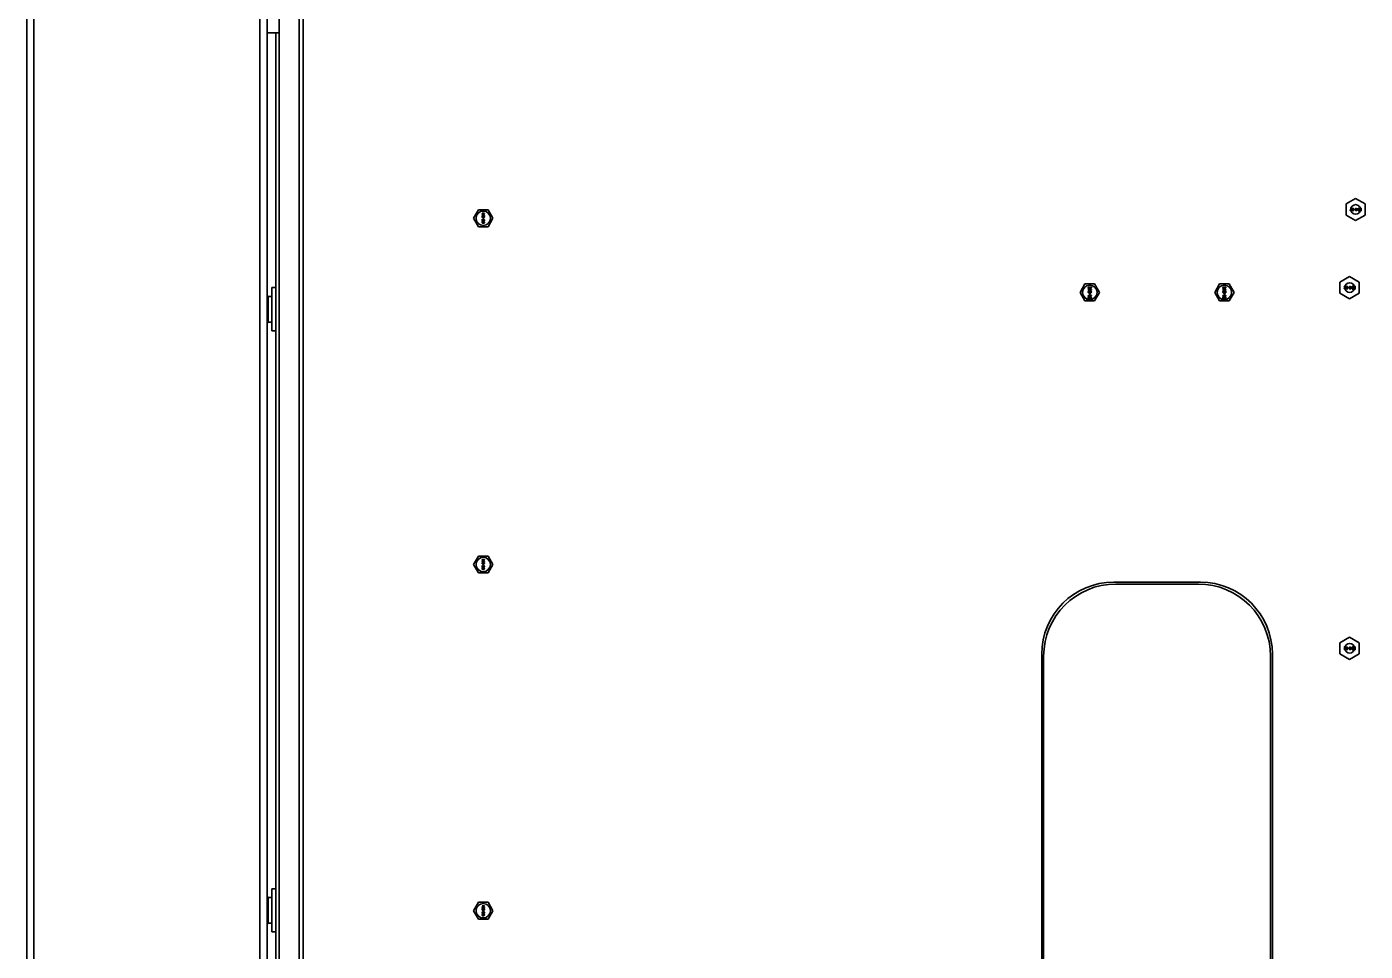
# Model space of a CAD drawing. Header units: millimetres. Extents: x 32496 to 166256, y 3504 to 23939.
# Drawn here: x 39999 to 40556, y 16429 to 16814 of the extents above; entities that cross this region are included whole.
import ezdxf

# ---------------------------------------------------------------- set-up
doc = ezdxf.new("R2010")
doc.units = ezdxf.units.MM
doc.layers.get('0').update_dxf_attribs({"lineweight": 35})

msp = doc.modelspace()

# ---------------------------------------------------------------- linework, layer by layer
at = {"linetype": 'Continuous'}
for p, q in [((39998.64, 15108.349), (39998.64, 17768.349)), ((40001.64, 15108.349), (40001.64, 17768.349)), ((40095.64, 15108.349), (40095.64, 17722.349)), ((40098.64, 16811.323), (40098.64, 17091.323)), ((40113.64, 16868.644), (40113.64, 16057.054)), ((40111.94, 16059.998), (40111.94, 16865.699)), ((40103.64, 16811.323), (40103.64, 16857.323)), ((40098.64, 16114.374), (40098.64, 16811.323)), ((40098.64, 16811.323), (40103.64, 16811.323)), ((40102.24, 16698.994), (40102.24, 16811.323)), ((40103.64, 16811.323), (40103.64, 16307.849)), ((40547.54, 16740.158), (40551.54, 16742.467)), ((40551.54, 16742.467), (40555.54, 16740.158)), ((40184.514, 16734.189), (40186.535, 16737.689)), ((40190.577, 16737.689), (40186.535, 16737.689)), ((40188.056, 16736.164), (40188.056, 16736.289)), ((40188.056, 16736.289), (40189.056, 16736.289)), ((40188.843, 16736.164), (40188.056, 16735.872)), ((40188.843, 16736.164), (40188.056, 16736.164)), ((40188.056, 16735.705), (40188.056, 16735.872)), ((40188.056, 16735.705), (40188.843, 16735.414)), ((40188.056, 16735.289), (40188.056, 16735.414)), ((40188.056, 16735.414), (40188.843, 16735.414)), ((40189.056, 16735.289), (40188.056, 16735.289)), ((40188.077, 16734.893), (40188.056, 16734.789)), ((40188.141, 16734.997), (40188.077, 16734.893)), ((40188.226, 16735.059), (40188.141, 16734.997)), ((40188.162, 16735.789), (40189.056, 16736.101)), ((40189.056, 16735.476), (40188.162, 16735.789)), ((40188.162, 16734.809), (40188.184, 16734.872)), ((40188.184, 16734.872), (40188.226, 16734.934)), ((40188.332, 16735.101), (40188.226, 16735.059)), ((40188.226, 16734.934), (40188.29, 16734.976)), ((40188.29, 16734.976), (40188.354, 16734.997)), ((40188.481, 16735.122), (40188.332, 16735.101)), ((40188.418, 16734.997), (40188.354, 16734.997)), ((40188.418, 16734.997), (40188.481, 16734.976)), ((40188.481, 16735.122), (40188.63, 16735.122)), ((40188.481, 16734.976), (40188.524, 16734.934)), ((40188.524, 16734.934), (40188.566, 16734.872)), ((40188.566, 16734.872), (40188.588, 16734.809)), ((40188.673, 16734.893), (40188.588, 16735.018)), ((40188.63, 16735.018), (40188.588, 16735.018)), ((40188.779, 16735.101), (40188.63, 16735.122)), ((40188.63, 16735.018), (40188.758, 16734.997)), ((40188.694, 16734.789), (40188.673, 16734.893)), ((40188.758, 16734.997), (40188.822, 16734.976)), ((40188.886, 16735.059), (40188.779, 16735.101)), ((40188.822, 16734.976), (40188.886, 16734.934)), ((40188.971, 16734.997), (40188.886, 16735.059)), ((40188.886, 16734.934), (40188.928, 16734.872)), ((40188.928, 16734.872), (40188.949, 16734.809)), ((40189.035, 16734.893), (40188.971, 16734.997)), ((40189.056, 16734.789), (40189.035, 16734.893)), ((40189.056, 16736.289), (40189.056, 16736.101)), ((40189.056, 16735.476), (40189.056, 16735.289)), ((40190.577, 16737.689), (40192.597, 16734.189)), ((40547.54, 16740.158), (40547.54, 16735.539)), ((40551.54, 16733.23), (40547.54, 16735.539)), ((40549.265, 16738.321), (40549.265, 16738.449)), ((40549.265, 16738.449), (40550.165, 16738.449)), ((40549.965, 16738.321), (40549.265, 16738.321)), ((40549.29, 16737.683), (40549.265, 16737.581)), ((40549.265, 16737.529), (40549.265, 16737.581)), ((40549.265, 16737.529), (40549.29, 16737.427)), ((40549.34, 16737.759), (40549.29, 16737.683)), ((40549.29, 16737.427), (40549.39, 16737.325)), ((40549.965, 16738.321), (40549.34, 16737.759)), ((40549.39, 16737.325), (40549.49, 16737.274)), ((40549.415, 16737.581), (40549.465, 16737.683)), ((40549.415, 16737.581), (40549.415, 16737.529)), ((40549.465, 16737.453), (40549.415, 16737.529)), ((40549.465, 16737.683), (40550.165, 16738.321)), ((40549.54, 16737.402), (40549.465, 16737.453)), ((40549.49, 16737.274), (40549.64, 16737.249)), ((40549.665, 16737.376), (40549.54, 16737.402)), ((40549.74, 16737.249), (40549.64, 16737.249)), ((40549.665, 16737.376), (40549.765, 16737.376)), ((40549.74, 16737.249), (40549.915, 16737.274)), ((40549.89, 16737.402), (40549.765, 16737.376)), ((40549.965, 16737.453), (40549.89, 16737.402)), ((40549.915, 16737.274), (40550.015, 16737.325)), ((40550.015, 16737.529), (40549.965, 16737.453)), ((40550.015, 16737.529), (40550.14, 16737.529)), ((40550.015, 16737.325), (40550.115, 16737.427)), ((40550.115, 16737.427), (40550.14, 16737.529)), ((40550.165, 16738.449), (40550.165, 16738.321)), ((40550.365, 16737.249), (40550.365, 16738.449)), ((40550.365, 16738.449), (40550.515, 16738.449)), ((40550.515, 16737.249), (40550.365, 16737.249)), ((40550.515, 16738.449), (40550.515, 16737.453)), ((40550.665, 16737.632), (40550.515, 16737.453)), ((40550.515, 16737.249), (40550.665, 16737.427)), ((40550.665, 16737.632), (40550.665, 16737.427)), ((40550.89, 16738.015), (40550.865, 16737.989)), ((40550.865, 16737.989), (40551.015, 16737.836)), ((40551.015, 16737.836), (40550.865, 16737.683)), ((40550.865, 16737.683), (40550.89, 16737.657)), ((40551.015, 16737.887), (40550.89, 16738.015)), ((40550.89, 16737.657), (40551.015, 16737.785)), ((40551.015, 16737.887), (40551.015, 16738.066)), ((40551.015, 16738.066), (40551.065, 16738.066)), ((40551.015, 16737.606), (40551.015, 16737.785)), ((40551.065, 16737.606), (40551.015, 16737.606)), ((40551.065, 16738.066), (40551.065, 16737.887)), ((40551.19, 16738.015), (40551.065, 16737.887)), ((40551.065, 16737.836), (40551.215, 16737.989)), ((40551.215, 16737.683), (40551.065, 16737.836)), ((40551.065, 16737.785), (40551.065, 16737.606)), ((40551.065, 16737.785), (40551.19, 16737.657)), ((40551.215, 16737.989), (40551.19, 16738.015)), ((40551.19, 16737.657), (40551.215, 16737.683)), ((40551.415, 16737.938), (40551.415, 16738.091)), ((40551.415, 16738.091), (40551.665, 16738.091)), ((40551.665, 16737.938), (40551.415, 16737.938)), ((40555.54, 16735.539), (40551.54, 16733.23)), ((40551.665, 16738.091), (40551.665, 16738.449)), ((40551.665, 16738.449), (40551.815, 16738.449)), ((40551.665, 16737.249), (40551.665, 16737.938)), ((40551.815, 16737.249), (40551.665, 16737.249)), ((40551.815, 16738.449), (40551.815, 16738.091)), ((40551.815, 16738.091), (40552.415, 16738.091)), ((40551.815, 16737.938), (40551.815, 16737.453)), ((40551.815, 16737.249), (40552.415, 16737.938)), ((40552.24, 16737.938), (40551.815, 16737.453)), ((40552.24, 16737.938), (40551.815, 16737.938)), ((40552.415, 16738.091), (40552.415, 16737.938)), ((40552.615, 16737.249), (40552.615, 16738.449)), ((40552.615, 16738.449), (40552.765, 16738.449)), ((40552.84, 16737.249), (40552.615, 16737.249)), ((40552.765, 16738.449), (40552.765, 16737.504)), ((40553.115, 16738.449), (40552.765, 16737.504)), ((40552.84, 16737.249), (40553.215, 16738.321)), ((40553.115, 16738.449), (40553.315, 16738.449)), ((40553.215, 16738.321), (40553.59, 16737.249)), ((40553.665, 16737.504), (40553.315, 16738.449)), ((40553.815, 16737.249), (40553.59, 16737.249)), ((40553.665, 16737.504), (40553.665, 16738.449)), ((40553.665, 16738.449), (40553.815, 16738.449)), ((40553.815, 16738.449), (40553.815, 16737.249)), ((40555.54, 16735.539), (40555.54, 16740.158)), ((40186.535, 16730.689), (40184.514, 16734.189)), ((40186.535, 16730.689), (40190.577, 16730.689)), ((40188.056, 16734.684), (40188.056, 16734.789)), ((40188.056, 16734.684), (40188.077, 16734.58)), ((40188.056, 16732.997), (40188.056, 16733.747)), ((40188.056, 16733.747), (40188.162, 16733.747)), ((40188.162, 16732.997), (40188.056, 16732.997)), ((40188.077, 16732.58), (40188.056, 16732.455)), ((40188.056, 16732.455), (40188.077, 16732.33)), ((40188.077, 16734.58), (40188.141, 16734.476)), ((40188.141, 16732.684), (40188.077, 16732.58)), ((40188.077, 16732.33), (40188.141, 16732.226)), ((40188.141, 16734.476), (40188.226, 16734.414)), ((40188.205, 16732.747), (40188.141, 16732.684)), ((40188.141, 16732.226), (40188.205, 16732.164)), ((40188.162, 16734.809), (40188.162, 16734.664)), ((40188.184, 16734.601), (40188.162, 16734.664)), ((40188.694, 16733.164), (40188.162, 16733.747)), ((40188.162, 16733.58), (40188.162, 16732.997)), ((40188.162, 16733.58), (40188.63, 16733.059)), ((40188.162, 16732.455), (40188.184, 16732.559)), ((40188.184, 16732.351), (40188.162, 16732.455)), ((40188.226, 16734.539), (40188.184, 16734.601)), ((40188.184, 16732.559), (40188.226, 16732.622)), ((40188.226, 16732.289), (40188.184, 16732.351)), ((40188.29, 16732.789), (40188.205, 16732.747)), ((40188.205, 16732.164), (40188.29, 16732.122)), ((40188.29, 16734.497), (40188.226, 16734.539)), ((40188.226, 16734.414), (40188.332, 16734.372)), ((40188.226, 16732.622), (40188.354, 16732.705)), ((40188.354, 16732.205), (40188.226, 16732.289)), ((40188.354, 16734.476), (40188.29, 16734.497)), ((40188.354, 16732.809), (40188.29, 16732.789)), ((40188.29, 16732.122), (40188.354, 16732.101)), ((40188.439, 16734.372), (40188.332, 16734.372)), ((40188.354, 16734.476), (40188.418, 16734.476)), ((40188.46, 16732.83), (40188.354, 16732.809)), ((40188.354, 16732.705), (40188.481, 16732.726)), ((40188.481, 16732.184), (40188.354, 16732.205)), ((40188.354, 16732.101), (40188.46, 16732.08)), ((40188.375, 16734.039), (40188.375, 16734.08)), ((40188.375, 16734.08), (40188.524, 16734.08)), ((40188.524, 16734.039), (40188.375, 16734.039)), ((40188.481, 16734.497), (40188.418, 16734.476)), ((40188.439, 16734.205), (40188.418, 16734.184)), ((40188.418, 16734.184), (40188.524, 16734.08)), ((40188.524, 16734.039), (40188.418, 16733.934)), ((40188.418, 16733.934), (40188.439, 16733.914)), ((40188.439, 16734.372), (40188.545, 16734.414)), ((40188.566, 16734.08), (40188.439, 16734.205)), ((40188.439, 16733.914), (40188.566, 16734.039)), ((40188.46, 16732.83), (40188.652, 16732.83)), ((40188.652, 16732.08), (40188.46, 16732.08)), ((40188.524, 16734.539), (40188.481, 16734.497)), ((40188.63, 16732.726), (40188.481, 16732.726)), ((40188.481, 16732.184), (40188.63, 16732.184)), ((40188.566, 16734.601), (40188.524, 16734.539)), ((40188.545, 16734.414), (40188.609, 16734.476)), ((40188.588, 16734.664), (40188.566, 16734.601)), ((40188.694, 16734.205), (40188.566, 16734.08)), ((40188.566, 16734.039), (40188.694, 16733.914)), ((40188.588, 16734.664), (40188.588, 16734.809)), ((40188.609, 16734.476), (40188.673, 16734.58)), ((40188.609, 16734.08), (40188.715, 16734.184)), ((40188.609, 16734.08), (40188.758, 16734.08)), ((40188.715, 16733.934), (40188.609, 16734.039)), ((40188.758, 16734.039), (40188.609, 16734.039)), ((40188.63, 16733.059), (40188.694, 16733.018)), ((40188.63, 16732.726), (40188.758, 16732.705)), ((40188.758, 16732.205), (40188.63, 16732.184)), ((40188.758, 16732.809), (40188.652, 16732.83)), ((40188.652, 16732.08), (40188.758, 16732.101)), ((40188.673, 16734.58), (40188.694, 16734.684)), ((40188.694, 16734.789), (40188.694, 16734.684)), ((40188.715, 16734.184), (40188.694, 16734.205)), ((40188.694, 16733.914), (40188.715, 16733.934)), ((40188.779, 16733.122), (40188.694, 16733.164)), ((40188.694, 16733.018), (40188.779, 16732.997)), ((40188.758, 16734.08), (40188.758, 16734.039)), ((40188.822, 16732.789), (40188.758, 16732.809)), ((40188.758, 16732.705), (40188.886, 16732.622)), ((40188.886, 16732.289), (40188.758, 16732.205)), ((40188.758, 16732.101), (40188.822, 16732.122)), ((40188.779, 16733.122), (40188.822, 16733.122)), ((40188.822, 16732.997), (40188.779, 16732.997)), ((40188.886, 16734.559), (40188.822, 16734.518)), ((40188.822, 16734.414), (40188.822, 16734.518)), ((40188.822, 16734.414), (40188.886, 16734.434)), ((40188.822, 16733.622), (40188.822, 16733.726)), ((40188.907, 16733.705), (40188.822, 16733.726)), ((40188.822, 16733.622), (40188.886, 16733.58)), ((40188.886, 16733.164), (40188.822, 16733.122)), ((40188.822, 16732.997), (40188.907, 16733.018)), ((40188.907, 16732.747), (40188.822, 16732.789)), ((40188.822, 16732.122), (40188.907, 16732.164)), ((40188.928, 16734.622), (40188.886, 16734.559)), ((40188.886, 16734.434), (40188.971, 16734.497)), ((40188.886, 16733.58), (40188.928, 16733.518)), ((40188.928, 16733.226), (40188.886, 16733.164)), ((40188.886, 16732.622), (40188.928, 16732.559)), ((40188.928, 16732.351), (40188.886, 16732.289)), ((40188.992, 16733.622), (40188.907, 16733.705)), ((40188.907, 16733.018), (40188.992, 16733.101)), ((40188.971, 16732.684), (40188.907, 16732.747)), ((40188.907, 16732.164), (40188.971, 16732.226)), ((40188.949, 16734.684), (40188.928, 16734.622)), ((40188.928, 16733.518), (40188.949, 16733.414)), ((40188.949, 16733.33), (40188.928, 16733.226)), ((40188.928, 16732.559), (40188.949, 16732.455)), ((40188.949, 16732.455), (40188.928, 16732.351)), ((40188.949, 16734.684), (40188.949, 16734.809)), ((40188.949, 16733.33), (40188.949, 16733.414)), ((40188.971, 16734.497), (40189.035, 16734.601)), ((40189.035, 16732.58), (40188.971, 16732.684)), ((40188.971, 16732.226), (40189.035, 16732.33)), ((40189.035, 16733.539), (40188.992, 16733.622)), ((40188.992, 16733.101), (40189.035, 16733.184)), ((40189.035, 16734.601), (40189.056, 16734.705)), ((40189.056, 16733.393), (40189.035, 16733.539)), ((40189.035, 16733.184), (40189.056, 16733.309)), ((40189.056, 16732.455), (40189.035, 16732.58)), ((40189.035, 16732.33), (40189.056, 16732.455)), ((40189.056, 16734.789), (40189.056, 16734.705)), ((40189.056, 16733.393), (40189.056, 16733.309)), ((40192.597, 16734.189), (40190.577, 16730.689)), ((40545.04, 16707.658), (40549.04, 16709.967)), ((40545.04, 16707.658), (40545.04, 16703.039)), ((40549.04, 16709.967), (40553.04, 16707.658)), ((40553.04, 16703.039), (40553.04, 16707.658)), ((40099.04, 16701.822), (40098.769, 16702.093)), ((40099.04, 16690.875), (40099.04, 16701.822)), ((40100.64, 16701.699), (40099.04, 16701.699)), ((40100.64, 16705.349), (40100.64, 16687.349)), ((40102.24, 16705.349), (40100.64, 16705.349)), ((40436.898, 16703.349), (40438.919, 16706.849)), ((40438.919, 16699.849), (40436.898, 16703.349)), ((40442.96, 16706.849), (40438.919, 16706.849)), ((40440.29, 16705.386), (40440.29, 16705.549)), ((40440.29, 16705.549), (40441.59, 16705.549)), ((40441.313, 16705.386), (40440.29, 16705.007)), ((40441.313, 16705.386), (40440.29, 16705.386)), ((40440.29, 16704.79), (40440.29, 16705.007)), ((40440.29, 16704.79), (40441.313, 16704.411)), ((40440.29, 16704.249), (40440.29, 16704.411)), ((40440.29, 16704.411), (40441.313, 16704.411)), ((40441.59, 16704.249), (40440.29, 16704.249)), ((40440.317, 16703.734), (40440.29, 16703.599)), ((40440.29, 16703.463), (40440.29, 16703.599)), ((40440.29, 16703.463), (40440.317, 16703.328)), ((40440.29, 16701.919), (40440.29, 16702.082)), ((40440.29, 16702.082), (40441.368, 16702.082)), ((40441.59, 16701.919), (40440.29, 16701.919)), ((40440.29, 16700.728), (40440.29, 16701.703)), ((40440.29, 16701.703), (40440.428, 16701.703)), ((40440.4, 16703.869), (40440.317, 16703.734)), ((40440.317, 16703.328), (40440.4, 16703.192)), ((40440.511, 16703.951), (40440.4, 16703.869)), ((40440.4, 16703.192), (40440.511, 16703.111)), ((40440.428, 16704.899), (40441.59, 16705.305)), ((40441.59, 16704.492), (40440.428, 16704.899)), ((40440.428, 16703.626), (40440.456, 16703.707)), ((40440.428, 16703.626), (40440.428, 16703.436)), ((40440.456, 16703.355), (40440.428, 16703.436)), ((40441.12, 16700.944), (40440.428, 16701.703)), ((40440.428, 16701.486), (40440.428, 16700.728)), ((40440.428, 16701.486), (40441.037, 16700.809)), ((40440.456, 16703.707), (40440.511, 16703.788)), ((40440.511, 16703.274), (40440.456, 16703.355)), ((40440.649, 16704.005), (40440.511, 16703.951)), ((40440.511, 16703.788), (40440.594, 16703.842)), ((40440.594, 16703.219), (40440.511, 16703.274)), ((40440.511, 16703.111), (40440.649, 16703.057)), ((40440.594, 16703.842), (40440.677, 16703.869)), ((40440.677, 16703.192), (40440.594, 16703.219)), ((40440.843, 16704.032), (40440.649, 16704.005)), ((40440.788, 16703.057), (40440.649, 16703.057)), ((40440.76, 16703.869), (40440.677, 16703.869)), ((40440.677, 16703.192), (40440.76, 16703.192)), ((40440.705, 16702.624), (40440.705, 16702.678)), ((40440.705, 16702.678), (40440.898, 16702.678)), ((40440.898, 16702.624), (40440.705, 16702.624)), ((40440.76, 16703.869), (40440.843, 16703.842)), ((40440.843, 16703.219), (40440.76, 16703.192)), ((40440.788, 16702.84), (40440.76, 16702.813)), ((40440.76, 16702.813), (40440.898, 16702.678)), ((40440.898, 16702.624), (40440.76, 16702.488)), ((40440.76, 16702.488), (40440.788, 16702.461)), ((40440.788, 16703.057), (40440.926, 16703.111)), ((40440.954, 16702.678), (40440.788, 16702.84)), ((40440.788, 16702.461), (40440.954, 16702.624)), ((40440.843, 16704.032), (40441.037, 16704.032)), ((40440.843, 16703.842), (40440.898, 16703.788)), ((40440.898, 16703.274), (40440.843, 16703.219)), ((40440.898, 16703.788), (40440.954, 16703.707)), ((40440.954, 16703.355), (40440.898, 16703.274)), ((40440.926, 16703.111), (40441.009, 16703.192)), ((40440.954, 16703.707), (40440.981, 16703.626)), ((40440.981, 16703.436), (40440.954, 16703.355)), ((40441.12, 16702.84), (40440.954, 16702.678)), ((40440.954, 16702.624), (40441.12, 16702.461)), ((40441.092, 16703.734), (40440.981, 16703.897)), ((40441.037, 16703.897), (40440.981, 16703.897)), ((40440.981, 16703.436), (40440.981, 16703.626)), ((40441.009, 16703.192), (40441.092, 16703.328)), ((40441.009, 16702.678), (40441.147, 16702.813)), ((40441.009, 16702.678), (40441.203, 16702.678)), ((40441.147, 16702.488), (40441.009, 16702.624)), ((40441.203, 16702.624), (40441.009, 16702.624)), ((40441.23, 16704.005), (40441.037, 16704.032)), ((40441.037, 16703.897), (40441.203, 16703.869)), ((40441.12, 16703.599), (40441.092, 16703.734)), ((40441.092, 16703.328), (40441.12, 16703.463)), ((40441.12, 16703.599), (40441.12, 16703.463)), ((40441.147, 16702.813), (40441.12, 16702.84)), ((40441.12, 16702.461), (40441.147, 16702.488)), ((40441.175, 16702.244), (40441.368, 16702.082)), ((40441.175, 16702.244), (40441.396, 16702.244)), ((40441.203, 16703.869), (40441.286, 16703.842)), ((40441.203, 16702.678), (40441.203, 16702.624)), ((40441.368, 16703.951), (40441.23, 16704.005)), ((40441.286, 16703.842), (40441.368, 16703.788)), ((40441.368, 16703.301), (40441.286, 16703.247)), ((40441.286, 16703.111), (40441.286, 16703.247)), ((40441.286, 16703.111), (40441.368, 16703.138)), ((40441.286, 16701.54), (40441.286, 16701.676)), ((40441.396, 16701.649), (40441.286, 16701.676)), ((40441.286, 16701.54), (40441.368, 16701.486)), ((40441.479, 16703.869), (40441.368, 16703.951)), ((40441.368, 16703.788), (40441.424, 16703.707)), ((40441.424, 16703.382), (40441.368, 16703.301)), ((40441.368, 16703.138), (40441.479, 16703.219)), ((40441.368, 16701.486), (40441.424, 16701.405)), ((40441.59, 16702.082), (40441.396, 16702.244)), ((40441.507, 16701.54), (40441.396, 16701.649)), ((40441.424, 16703.707), (40441.451, 16703.626)), ((40441.451, 16703.463), (40441.424, 16703.382)), ((40441.451, 16703.463), (40441.451, 16703.626)), ((40441.562, 16703.734), (40441.479, 16703.869)), ((40441.479, 16703.219), (40441.562, 16703.355)), ((40441.562, 16701.432), (40441.507, 16701.54)), ((40441.59, 16703.599), (40441.562, 16703.734)), ((40441.562, 16703.355), (40441.59, 16703.49)), ((40441.59, 16701.242), (40441.562, 16701.432)), ((40441.59, 16705.549), (40441.59, 16705.305)), ((40441.59, 16704.492), (40441.59, 16704.249)), ((40441.59, 16703.599), (40441.59, 16703.49)), ((40441.59, 16702.082), (40441.59, 16701.919)), ((40442.96, 16706.849), (40444.981, 16703.349)), ((40444.981, 16703.349), (40442.96, 16699.849)), ((40492.898, 16703.349), (40494.919, 16706.849)), ((40494.919, 16699.849), (40492.898, 16703.349)), ((40498.96, 16706.849), (40494.919, 16706.849)), ((40496.29, 16705.386), (40496.29, 16705.549)), ((40496.29, 16705.549), (40497.59, 16705.549)), ((40497.313, 16705.386), (40496.29, 16705.007)), ((40497.313, 16705.386), (40496.29, 16705.386)), ((40496.29, 16704.79), (40496.29, 16705.007)), ((40496.29, 16704.79), (40497.313, 16704.411)), ((40496.29, 16704.249), (40496.29, 16704.411)), ((40496.29, 16704.411), (40497.313, 16704.411)), ((40497.59, 16704.249), (40496.29, 16704.249)), ((40496.317, 16703.734), (40496.29, 16703.599)), ((40496.29, 16703.463), (40496.29, 16703.599)), ((40496.29, 16703.463), (40496.317, 16703.328)), ((40496.29, 16701.919), (40496.29, 16702.082)), ((40496.29, 16702.082), (40497.368, 16702.082)), ((40497.59, 16701.919), (40496.29, 16701.919)), ((40496.29, 16700.728), (40496.29, 16701.703)), ((40496.29, 16701.703), (40496.428, 16701.703)), ((40496.4, 16703.869), (40496.317, 16703.734)), ((40496.317, 16703.328), (40496.4, 16703.192)), ((40496.511, 16703.951), (40496.4, 16703.869)), ((40496.4, 16703.192), (40496.511, 16703.111)), ((40496.428, 16704.899), (40497.59, 16705.305)), ((40497.59, 16704.492), (40496.428, 16704.899)), ((40496.428, 16703.626), (40496.456, 16703.707)), ((40496.428, 16703.626), (40496.428, 16703.436)), ((40496.456, 16703.355), (40496.428, 16703.436)), ((40497.12, 16700.944), (40496.428, 16701.703)), ((40496.428, 16701.486), (40496.428, 16700.728)), ((40496.428, 16701.486), (40497.037, 16700.809)), ((40496.456, 16703.707), (40496.511, 16703.788)), ((40496.511, 16703.274), (40496.456, 16703.355)), ((40496.649, 16704.005), (40496.511, 16703.951)), ((40496.511, 16703.788), (40496.594, 16703.842)), ((40496.594, 16703.219), (40496.511, 16703.274)), ((40496.511, 16703.111), (40496.649, 16703.057)), ((40496.594, 16703.842), (40496.677, 16703.869)), ((40496.677, 16703.192), (40496.594, 16703.219)), ((40496.843, 16704.032), (40496.649, 16704.005)), ((40496.788, 16703.057), (40496.649, 16703.057)), ((40496.76, 16703.869), (40496.677, 16703.869)), ((40496.677, 16703.192), (40496.76, 16703.192)), ((40496.705, 16702.624), (40496.705, 16702.678)), ((40496.705, 16702.678), (40496.898, 16702.678)), ((40496.898, 16702.624), (40496.705, 16702.624)), ((40496.76, 16703.869), (40496.843, 16703.842)), ((40496.843, 16703.219), (40496.76, 16703.192)), ((40496.788, 16702.84), (40496.76, 16702.813)), ((40496.76, 16702.813), (40496.898, 16702.678)), ((40496.898, 16702.624), (40496.76, 16702.488)), ((40496.76, 16702.488), (40496.788, 16702.461)), ((40496.788, 16703.057), (40496.926, 16703.111)), ((40496.954, 16702.678), (40496.788, 16702.84)), ((40496.788, 16702.461), (40496.954, 16702.624)), ((40496.843, 16704.032), (40497.037, 16704.032)), ((40496.843, 16703.842), (40496.898, 16703.788)), ((40496.898, 16703.274), (40496.843, 16703.219)), ((40496.898, 16703.788), (40496.954, 16703.707)), ((40496.954, 16703.355), (40496.898, 16703.274)), ((40496.926, 16703.111), (40497.009, 16703.192)), ((40496.954, 16703.707), (40496.981, 16703.626)), ((40496.981, 16703.436), (40496.954, 16703.355)), ((40497.12, 16702.84), (40496.954, 16702.678)), ((40496.954, 16702.624), (40497.12, 16702.461)), ((40497.092, 16703.734), (40496.981, 16703.897)), ((40497.037, 16703.897), (40496.981, 16703.897)), ((40496.981, 16703.436), (40496.981, 16703.626)), ((40497.009, 16703.192), (40497.092, 16703.328)), ((40497.009, 16702.678), (40497.147, 16702.813)), ((40497.009, 16702.678), (40497.203, 16702.678)), ((40497.147, 16702.488), (40497.009, 16702.624)), ((40497.203, 16702.624), (40497.009, 16702.624)), ((40497.23, 16704.005), (40497.037, 16704.032)), ((40497.037, 16703.897), (40497.203, 16703.869)), ((40497.12, 16703.599), (40497.092, 16703.734)), ((40497.092, 16703.328), (40497.12, 16703.463)), ((40497.12, 16703.599), (40497.12, 16703.463)), ((40497.147, 16702.813), (40497.12, 16702.84)), ((40497.12, 16702.461), (40497.147, 16702.488)), ((40497.175, 16702.244), (40497.368, 16702.082)), ((40497.175, 16702.244), (40497.396, 16702.244)), ((40497.203, 16703.869), (40497.286, 16703.842)), ((40497.203, 16702.678), (40497.203, 16702.624)), ((40497.368, 16703.951), (40497.23, 16704.005)), ((40497.286, 16703.842), (40497.368, 16703.788)), ((40497.368, 16703.301), (40497.286, 16703.247)), ((40497.286, 16703.111), (40497.286, 16703.247)), ((40497.286, 16703.111), (40497.368, 16703.138)), ((40497.286, 16701.54), (40497.286, 16701.676)), ((40497.396, 16701.649), (40497.286, 16701.676)), ((40497.286, 16701.54), (40497.368, 16701.486)), ((40497.479, 16703.869), (40497.368, 16703.951)), ((40497.368, 16703.788), (40497.424, 16703.707)), ((40497.424, 16703.382), (40497.368, 16703.301)), ((40497.368, 16703.138), (40497.479, 16703.219)), ((40497.368, 16701.486), (40497.424, 16701.405)), ((40497.59, 16702.082), (40497.396, 16702.244)), ((40497.507, 16701.54), (40497.396, 16701.649)), ((40497.424, 16703.707), (40497.451, 16703.626)), ((40497.451, 16703.463), (40497.424, 16703.382)), ((40497.451, 16703.463), (40497.451, 16703.626)), ((40497.562, 16703.734), (40497.479, 16703.869)), ((40497.479, 16703.219), (40497.562, 16703.355)), ((40497.562, 16701.432), (40497.507, 16701.54)), ((40497.59, 16703.599), (40497.562, 16703.734)), ((40497.562, 16703.355), (40497.59, 16703.49)), ((40497.59, 16701.242), (40497.562, 16701.432)), ((40497.59, 16705.549), (40497.59, 16705.305)), ((40497.59, 16704.492), (40497.59, 16704.249)), ((40497.59, 16703.599), (40497.59, 16703.49)), ((40497.59, 16702.082), (40497.59, 16701.919)), ((40498.96, 16706.849), (40500.981, 16703.349)), ((40500.981, 16703.349), (40498.96, 16699.849)), ((40549.04, 16700.73), (40545.04, 16703.039)), ((40546.765, 16705.821), (40546.765, 16705.949)), ((40546.765, 16705.949), (40547.665, 16705.949)), ((40547.465, 16705.821), (40546.765, 16705.821)), ((40546.79, 16705.183), (40546.765, 16705.081)), ((40546.765, 16705.029), (40546.765, 16705.081)), ((40546.765, 16705.029), (40546.79, 16704.927)), ((40546.84, 16705.259), (40546.79, 16705.183)), ((40546.79, 16704.927), (40546.89, 16704.825)), ((40547.465, 16705.821), (40546.84, 16705.259)), ((40546.89, 16704.825), (40546.99, 16704.774)), ((40546.915, 16705.081), (40546.965, 16705.183)), ((40546.915, 16705.081), (40546.915, 16705.029)), ((40546.965, 16704.953), (40546.915, 16705.029)), ((40546.965, 16705.183), (40547.665, 16705.821)), ((40547.04, 16704.902), (40546.965, 16704.953)), ((40546.99, 16704.774), (40547.14, 16704.749)), ((40547.165, 16704.876), (40547.04, 16704.902)), ((40547.24, 16704.749), (40547.14, 16704.749)), ((40547.165, 16704.876), (40547.265, 16704.876)), ((40547.24, 16704.749), (40547.415, 16704.774)), ((40547.39, 16704.902), (40547.265, 16704.876)), ((40547.465, 16704.953), (40547.39, 16704.902)), ((40547.415, 16704.774), (40547.515, 16704.825)), ((40547.515, 16705.029), (40547.465, 16704.953)), ((40547.515, 16705.029), (40547.64, 16705.029)), ((40547.515, 16704.825), (40547.615, 16704.927)), ((40547.615, 16704.927), (40547.64, 16705.029)), ((40547.665, 16705.949), (40547.665, 16705.821)), ((40547.865, 16704.749), (40547.865, 16705.949)), ((40547.865, 16705.949), (40548.015, 16705.949)), ((40548.015, 16704.749), (40547.865, 16704.749)), ((40548.015, 16705.949), (40548.015, 16704.953)), ((40548.165, 16705.132), (40548.015, 16704.953)), ((40548.015, 16704.749), (40548.165, 16704.927)), ((40548.165, 16705.132), (40548.165, 16704.927)), ((40548.39, 16705.515), (40548.365, 16705.489)), ((40548.365, 16705.489), (40548.515, 16705.336)), ((40548.515, 16705.336), (40548.365, 16705.183)), ((40548.365, 16705.183), (40548.39, 16705.157)), ((40548.515, 16705.387), (40548.39, 16705.515)), ((40548.39, 16705.157), (40548.515, 16705.285)), ((40548.515, 16705.387), (40548.515, 16705.566)), ((40548.515, 16705.566), (40548.565, 16705.566)), ((40548.515, 16705.106), (40548.515, 16705.285)), ((40548.565, 16705.106), (40548.515, 16705.106)), ((40548.565, 16705.566), (40548.565, 16705.387)), ((40548.69, 16705.515), (40548.565, 16705.387)), ((40548.565, 16705.336), (40548.715, 16705.489)), ((40548.715, 16705.183), (40548.565, 16705.336)), ((40548.565, 16705.285), (40548.565, 16705.106)), ((40548.565, 16705.285), (40548.69, 16705.157)), ((40548.715, 16705.489), (40548.69, 16705.515)), ((40548.69, 16705.157), (40548.715, 16705.183)), ((40548.915, 16705.438), (40548.915, 16705.591)), ((40548.915, 16705.591), (40549.165, 16705.591)), ((40549.165, 16705.438), (40548.915, 16705.438)), ((40553.04, 16703.039), (40549.04, 16700.73)), ((40549.165, 16705.591), (40549.165, 16705.949)), ((40549.165, 16705.949), (40549.315, 16705.949)), ((40549.165, 16704.749), (40549.165, 16705.438)), ((40549.315, 16704.749), (40549.165, 16704.749)), ((40549.315, 16705.949), (40549.315, 16705.591)), ((40549.315, 16705.591), (40549.915, 16705.591)), ((40549.315, 16705.438), (40549.315, 16704.953)), ((40549.315, 16704.749), (40549.915, 16705.438)), ((40549.74, 16705.438), (40549.315, 16704.953)), ((40549.74, 16705.438), (40549.315, 16705.438)), ((40549.915, 16705.591), (40549.915, 16705.438)), ((40550.115, 16704.749), (40550.115, 16705.949)), ((40550.115, 16705.949), (40550.265, 16705.949)), ((40550.34, 16704.749), (40550.115, 16704.749)), ((40550.265, 16705.949), (40550.265, 16705.004)), ((40550.615, 16705.949), (40550.265, 16705.004)), ((40550.34, 16704.749), (40550.715, 16705.821)), ((40550.615, 16705.949), (40550.815, 16705.949)), ((40550.715, 16705.821), (40551.09, 16704.749)), ((40551.165, 16705.004), (40550.815, 16705.949)), ((40551.315, 16704.749), (40551.09, 16704.749)), ((40551.165, 16705.004), (40551.165, 16705.949)), ((40551.165, 16705.949), (40551.315, 16705.949)), ((40551.315, 16705.949), (40551.315, 16704.749)), ((40102.24, 16693.73), (40102.24, 16698.994)), ((40438.919, 16699.849), (40442.96, 16699.849)), ((40440.428, 16700.728), (40440.29, 16700.728)), ((40441.037, 16700.809), (40441.12, 16700.755)), ((40441.23, 16700.89), (40441.12, 16700.944)), ((40441.12, 16700.755), (40441.23, 16700.728)), ((40441.23, 16700.89), (40441.286, 16700.89)), ((40441.286, 16700.728), (40441.23, 16700.728)), ((40441.368, 16700.944), (40441.286, 16700.89)), ((40441.286, 16700.728), (40441.396, 16700.755)), ((40441.424, 16701.026), (40441.368, 16700.944)), ((40441.396, 16700.755), (40441.507, 16700.863)), ((40441.424, 16701.405), (40441.451, 16701.269)), ((40441.451, 16701.161), (40441.424, 16701.026)), ((40441.451, 16701.161), (40441.451, 16701.269)), ((40441.507, 16700.863), (40441.562, 16700.972)), ((40441.562, 16700.972), (40441.59, 16701.134)), ((40441.59, 16701.242), (40441.59, 16701.134)), ((40494.919, 16699.849), (40498.96, 16699.849)), ((40496.428, 16700.728), (40496.29, 16700.728)), ((40497.037, 16700.809), (40497.12, 16700.755)), ((40497.23, 16700.89), (40497.12, 16700.944)), ((40497.12, 16700.755), (40497.23, 16700.728)), ((40497.23, 16700.89), (40497.286, 16700.89)), ((40497.286, 16700.728), (40497.23, 16700.728)), ((40497.368, 16700.944), (40497.286, 16700.89)), ((40497.286, 16700.728), (40497.396, 16700.755)), ((40497.424, 16701.026), (40497.368, 16700.944)), ((40497.396, 16700.755), (40497.507, 16700.863)), ((40497.424, 16701.405), (40497.451, 16701.269)), ((40497.451, 16701.161), (40497.424, 16701.026)), ((40497.451, 16701.161), (40497.451, 16701.269)), ((40497.507, 16700.863), (40497.562, 16700.972)), ((40497.562, 16700.972), (40497.59, 16701.134)), ((40497.59, 16701.242), (40497.59, 16701.134)), ((40099.04, 16690.875), (40098.769, 16690.604)), ((40100.64, 16690.999), (40099.04, 16690.999)), ((40102.24, 16448.994), (40102.24, 16693.73)), ((40102.24, 16687.349), (40100.64, 16687.349)), ((40184.514, 16590.189), (40186.535, 16593.689)), ((40186.535, 16586.689), (40184.514, 16590.189)), ((40190.577, 16593.689), (40186.535, 16593.689)), ((40188.056, 16592.164), (40188.056, 16592.289)), ((40188.056, 16592.289), (40189.056, 16592.289)), ((40188.843, 16592.164), (40188.056, 16591.872)), ((40188.843, 16592.164), (40188.056, 16592.164)), ((40188.056, 16591.705), (40188.056, 16591.872)), ((40188.056, 16591.705), (40188.843, 16591.414)), ((40188.056, 16591.289), (40188.056, 16591.414)), ((40188.056, 16591.414), (40188.843, 16591.414)), ((40189.056, 16591.289), (40188.056, 16591.289)), ((40188.077, 16590.893), (40188.056, 16590.789)), ((40188.056, 16590.684), (40188.056, 16590.789)), ((40188.056, 16590.684), (40188.077, 16590.58)), ((40188.141, 16590.997), (40188.077, 16590.893)), ((40188.077, 16590.58), (40188.141, 16590.476)), ((40188.226, 16591.059), (40188.141, 16590.997)), ((40188.141, 16590.476), (40188.226, 16590.414)), ((40188.162, 16591.789), (40189.056, 16592.101)), ((40189.056, 16591.476), (40188.162, 16591.789)), ((40188.162, 16590.809), (40188.184, 16590.872)), ((40188.162, 16590.809), (40188.162, 16590.664)), ((40188.184, 16590.601), (40188.162, 16590.664)), ((40188.184, 16590.872), (40188.226, 16590.934)), ((40188.226, 16590.539), (40188.184, 16590.601)), ((40188.332, 16591.101), (40188.226, 16591.059)), ((40188.226, 16590.934), (40188.29, 16590.976)), ((40188.29, 16590.497), (40188.226, 16590.539)), ((40188.226, 16590.414), (40188.332, 16590.372)), ((40188.29, 16590.976), (40188.354, 16590.997)), ((40188.354, 16590.476), (40188.29, 16590.497)), ((40188.481, 16591.122), (40188.332, 16591.101)), ((40188.439, 16590.372), (40188.332, 16590.372)), ((40188.418, 16590.997), (40188.354, 16590.997)), ((40188.354, 16590.476), (40188.418, 16590.476)), ((40188.375, 16590.039), (40188.375, 16590.08)), ((40188.375, 16590.08), (40188.524, 16590.08)), ((40188.418, 16590.997), (40188.481, 16590.976)), ((40188.481, 16590.497), (40188.418, 16590.476)), ((40188.439, 16590.205), (40188.418, 16590.184)), ((40188.418, 16590.184), (40188.524, 16590.08)), ((40188.439, 16590.372), (40188.545, 16590.414)), ((40188.566, 16590.08), (40188.439, 16590.205)), ((40188.481, 16591.122), (40188.63, 16591.122)), ((40188.481, 16590.976), (40188.524, 16590.934)), ((40188.524, 16590.539), (40188.481, 16590.497)), ((40188.524, 16590.934), (40188.566, 16590.872)), ((40188.566, 16590.601), (40188.524, 16590.539)), ((40188.545, 16590.414), (40188.609, 16590.476)), ((40188.566, 16590.872), (40188.588, 16590.809)), ((40188.588, 16590.664), (40188.566, 16590.601)), ((40188.694, 16590.205), (40188.566, 16590.08)), ((40188.673, 16590.893), (40188.588, 16591.018)), ((40188.63, 16591.018), (40188.588, 16591.018)), ((40188.588, 16590.664), (40188.588, 16590.809)), ((40188.609, 16590.476), (40188.673, 16590.58)), ((40188.609, 16590.08), (40188.715, 16590.184)), ((40188.609, 16590.08), (40188.758, 16590.08)), ((40188.779, 16591.101), (40188.63, 16591.122)), ((40188.63, 16591.018), (40188.758, 16590.997)), ((40188.694, 16590.789), (40188.673, 16590.893)), ((40188.673, 16590.58), (40188.694, 16590.684)), ((40188.694, 16590.789), (40188.694, 16590.684)), ((40188.715, 16590.184), (40188.694, 16590.205)), ((40188.758, 16590.997), (40188.822, 16590.976)), ((40188.758, 16590.08), (40188.758, 16590.039)), ((40188.886, 16591.059), (40188.779, 16591.101)), ((40188.822, 16590.976), (40188.886, 16590.934)), ((40188.886, 16590.559), (40188.822, 16590.518)), ((40188.822, 16590.414), (40188.822, 16590.518)), ((40188.822, 16590.414), (40188.886, 16590.434)), ((40188.971, 16590.997), (40188.886, 16591.059)), ((40188.886, 16590.934), (40188.928, 16590.872)), ((40188.928, 16590.622), (40188.886, 16590.559)), ((40188.886, 16590.434), (40188.971, 16590.497)), ((40188.928, 16590.872), (40188.949, 16590.809)), ((40188.949, 16590.684), (40188.928, 16590.622)), ((40188.949, 16590.684), (40188.949, 16590.809)), ((40189.035, 16590.893), (40188.971, 16590.997)), ((40188.971, 16590.497), (40189.035, 16590.601)), ((40189.056, 16590.789), (40189.035, 16590.893)), ((40189.035, 16590.601), (40189.056, 16590.705)), ((40189.056, 16592.289), (40189.056, 16592.101)), ((40189.056, 16591.476), (40189.056, 16591.289)), ((40189.056, 16590.789), (40189.056, 16590.705)), ((40190.577, 16593.689), (40192.597, 16590.189)), ((40192.597, 16590.189), (40190.577, 16586.689)), ((40186.535, 16586.689), (40190.577, 16586.689)), ((40188.056, 16588.997), (40188.056, 16589.747)), ((40188.056, 16589.747), (40188.162, 16589.747)), ((40188.162, 16588.997), (40188.056, 16588.997)), ((40188.077, 16588.58), (40188.056, 16588.455)), ((40188.056, 16588.455), (40188.077, 16588.33)), ((40188.141, 16588.684), (40188.077, 16588.58)), ((40188.077, 16588.33), (40188.141, 16588.226)), ((40188.205, 16588.747), (40188.141, 16588.684)), ((40188.141, 16588.226), (40188.205, 16588.164)), ((40188.694, 16589.164), (40188.162, 16589.747)), ((40188.162, 16589.58), (40188.162, 16588.997)), ((40188.162, 16589.58), (40188.63, 16589.059)), ((40188.162, 16588.455), (40188.184, 16588.559)), ((40188.184, 16588.351), (40188.162, 16588.455)), ((40188.184, 16588.559), (40188.226, 16588.622)), ((40188.226, 16588.289), (40188.184, 16588.351)), ((40188.29, 16588.789), (40188.205, 16588.747)), ((40188.205, 16588.164), (40188.29, 16588.122)), ((40188.226, 16588.622), (40188.354, 16588.705)), ((40188.354, 16588.205), (40188.226, 16588.289)), ((40188.354, 16588.809), (40188.29, 16588.789)), ((40188.29, 16588.122), (40188.354, 16588.101)), ((40188.46, 16588.83), (40188.354, 16588.809)), ((40188.354, 16588.705), (40188.481, 16588.726)), ((40188.481, 16588.184), (40188.354, 16588.205)), ((40188.354, 16588.101), (40188.46, 16588.08)), ((40188.524, 16590.039), (40188.375, 16590.039)), ((40188.524, 16590.039), (40188.418, 16589.934)), ((40188.418, 16589.934), (40188.439, 16589.914)), ((40188.439, 16589.914), (40188.566, 16590.039)), ((40188.46, 16588.83), (40188.652, 16588.83)), ((40188.652, 16588.08), (40188.46, 16588.08)), ((40188.63, 16588.726), (40188.481, 16588.726)), ((40188.481, 16588.184), (40188.63, 16588.184)), ((40188.566, 16590.039), (40188.694, 16589.914)), ((40188.715, 16589.934), (40188.609, 16590.039)), ((40188.758, 16590.039), (40188.609, 16590.039)), ((40188.63, 16589.059), (40188.694, 16589.018)), ((40188.63, 16588.726), (40188.758, 16588.705)), ((40188.758, 16588.205), (40188.63, 16588.184)), ((40188.758, 16588.809), (40188.652, 16588.83)), ((40188.652, 16588.08), (40188.758, 16588.101)), ((40188.694, 16589.914), (40188.715, 16589.934)), ((40188.779, 16589.122), (40188.694, 16589.164)), ((40188.694, 16589.018), (40188.779, 16588.997)), ((40188.822, 16588.789), (40188.758, 16588.809)), ((40188.758, 16588.705), (40188.886, 16588.622)), ((40188.886, 16588.289), (40188.758, 16588.205)), ((40188.758, 16588.101), (40188.822, 16588.122)), ((40188.779, 16589.122), (40188.822, 16589.122)), ((40188.822, 16588.997), (40188.779, 16588.997)), ((40188.822, 16589.622), (40188.822, 16589.726)), ((40188.907, 16589.705), (40188.822, 16589.726)), ((40188.822, 16589.622), (40188.886, 16589.58)), ((40188.886, 16589.164), (40188.822, 16589.122)), ((40188.822, 16588.997), (40188.907, 16589.018)), ((40188.907, 16588.747), (40188.822, 16588.789)), ((40188.822, 16588.122), (40188.907, 16588.164)), ((40188.886, 16589.58), (40188.928, 16589.518)), ((40188.928, 16589.226), (40188.886, 16589.164)), ((40188.886, 16588.622), (40188.928, 16588.559)), ((40188.928, 16588.351), (40188.886, 16588.289)), ((40188.992, 16589.622), (40188.907, 16589.705)), ((40188.907, 16589.018), (40188.992, 16589.101)), ((40188.971, 16588.684), (40188.907, 16588.747)), ((40188.907, 16588.164), (40188.971, 16588.226)), ((40188.928, 16589.518), (40188.949, 16589.414)), ((40188.949, 16589.33), (40188.928, 16589.226)), ((40188.928, 16588.559), (40188.949, 16588.455)), ((40188.949, 16588.455), (40188.928, 16588.351)), ((40188.949, 16589.33), (40188.949, 16589.414)), ((40189.035, 16588.58), (40188.971, 16588.684)), ((40188.971, 16588.226), (40189.035, 16588.33)), ((40189.035, 16589.539), (40188.992, 16589.622)), ((40188.992, 16589.101), (40189.035, 16589.184)), ((40189.056, 16589.393), (40189.035, 16589.539)), ((40189.035, 16589.184), (40189.056, 16589.309)), ((40189.056, 16588.455), (40189.035, 16588.58)), ((40189.035, 16588.33), (40189.056, 16588.455)), ((40189.056, 16589.393), (40189.056, 16589.309)), ((40486.94, 16582.849), (40450.94, 16582.849)), ((40451.74, 16582.049), (40486.14, 16582.049)), ((40545.04, 16557.658), (40549.04, 16559.967)), ((40545.04, 16557.658), (40545.04, 16553.039)), ((40549.04, 16559.967), (40553.04, 16557.658)), ((40553.04, 16553.039), (40553.04, 16557.658)), ((40420.94, 16552.849), (40420.94, 16311.849)), ((40421.74, 16312.649), (40421.74, 16552.049)), ((40516.14, 16552.049), (40516.14, 16312.649)), ((40516.94, 16311.849), (40516.94, 16552.849)), ((40549.04, 16550.73), (40545.04, 16553.039)), ((40546.765, 16555.821), (40546.765, 16555.949)), ((40546.765, 16555.949), (40547.665, 16555.949)), ((40547.465, 16555.821), (40546.765, 16555.821)), ((40546.79, 16555.183), (40546.765, 16555.081)), ((40546.765, 16555.029), (40546.765, 16555.081)), ((40546.765, 16555.029), (40546.79, 16554.927)), ((40546.84, 16555.259), (40546.79, 16555.183)), ((40546.79, 16554.927), (40546.89, 16554.825)), ((40547.465, 16555.821), (40546.84, 16555.259)), ((40546.89, 16554.825), (40546.99, 16554.774)), ((40546.915, 16555.081), (40546.965, 16555.183)), ((40546.915, 16555.081), (40546.915, 16555.029)), ((40546.965, 16554.953), (40546.915, 16555.029)), ((40546.965, 16555.183), (40547.665, 16555.821)), ((40547.04, 16554.902), (40546.965, 16554.953)), ((40546.99, 16554.774), (40547.14, 16554.749)), ((40547.165, 16554.876), (40547.04, 16554.902)), ((40547.24, 16554.749), (40547.14, 16554.749)), ((40547.165, 16554.876), (40547.265, 16554.876)), ((40547.24, 16554.749), (40547.415, 16554.774)), ((40547.39, 16554.902), (40547.265, 16554.876)), ((40547.465, 16554.953), (40547.39, 16554.902)), ((40547.415, 16554.774), (40547.515, 16554.825)), ((40547.515, 16555.029), (40547.465, 16554.953)), ((40547.515, 16555.029), (40547.64, 16555.029)), ((40547.515, 16554.825), (40547.615, 16554.927)), ((40547.615, 16554.927), (40547.64, 16555.029)), ((40547.665, 16555.949), (40547.665, 16555.821)), ((40547.865, 16554.749), (40547.865, 16555.949)), ((40547.865, 16555.949), (40548.015, 16555.949)), ((40548.015, 16554.749), (40547.865, 16554.749)), ((40548.015, 16555.949), (40548.015, 16554.953)), ((40548.165, 16555.132), (40548.015, 16554.953)), ((40548.015, 16554.749), (40548.165, 16554.927)), ((40548.165, 16555.132), (40548.165, 16554.927)), ((40548.39, 16555.515), (40548.365, 16555.489)), ((40548.365, 16555.489), (40548.515, 16555.336)), ((40548.515, 16555.336), (40548.365, 16555.183)), ((40548.365, 16555.183), (40548.39, 16555.157)), ((40548.515, 16555.387), (40548.39, 16555.515)), ((40548.39, 16555.157), (40548.515, 16555.285)), ((40548.515, 16555.387), (40548.515, 16555.566)), ((40548.515, 16555.566), (40548.565, 16555.566)), ((40548.515, 16555.106), (40548.515, 16555.285)), ((40548.565, 16555.106), (40548.515, 16555.106)), ((40548.565, 16555.566), (40548.565, 16555.387)), ((40548.69, 16555.515), (40548.565, 16555.387)), ((40548.565, 16555.336), (40548.715, 16555.489)), ((40548.715, 16555.183), (40548.565, 16555.336)), ((40548.565, 16555.285), (40548.565, 16555.106)), ((40548.565, 16555.285), (40548.69, 16555.157)), ((40548.715, 16555.489), (40548.69, 16555.515)), ((40548.69, 16555.157), (40548.715, 16555.183)), ((40548.915, 16555.438), (40548.915, 16555.591)), ((40548.915, 16555.591), (40549.165, 16555.591)), ((40549.165, 16555.438), (40548.915, 16555.438)), ((40553.04, 16553.039), (40549.04, 16550.73)), ((40549.165, 16555.591), (40549.165, 16555.949)), ((40549.165, 16555.949), (40549.315, 16555.949)), ((40549.165, 16554.749), (40549.165, 16555.438)), ((40549.315, 16554.749), (40549.165, 16554.749)), ((40549.315, 16555.949), (40549.315, 16555.591)), ((40549.315, 16555.591), (40549.915, 16555.591)), ((40549.315, 16555.438), (40549.315, 16554.953)), ((40549.315, 16554.749), (40549.915, 16555.438)), ((40549.74, 16555.438), (40549.315, 16554.953)), ((40549.74, 16555.438), (40549.315, 16555.438)), ((40549.915, 16555.591), (40549.915, 16555.438)), ((40550.115, 16554.749), (40550.115, 16555.949)), ((40550.115, 16555.949), (40550.265, 16555.949)), ((40550.34, 16554.749), (40550.115, 16554.749)), ((40550.265, 16555.949), (40550.265, 16555.004)), ((40550.615, 16555.949), (40550.265, 16555.004)), ((40550.34, 16554.749), (40550.715, 16555.821)), ((40550.615, 16555.949), (40550.815, 16555.949)), ((40550.715, 16555.821), (40551.09, 16554.749)), ((40551.165, 16555.004), (40550.815, 16555.949)), ((40551.315, 16554.749), (40551.09, 16554.749)), ((40551.165, 16555.004), (40551.165, 16555.949)), ((40551.165, 16555.949), (40551.315, 16555.949)), ((40551.315, 16555.949), (40551.315, 16554.749)), ((40099.04, 16451.822), (40098.769, 16452.093)), ((40099.04, 16440.875), (40099.04, 16451.822)), ((40100.64, 16451.699), (40099.04, 16451.699)), ((40100.64, 16455.349), (40100.64, 16437.349)), ((40102.24, 16455.349), (40100.64, 16455.349)), ((40102.24, 16443.73), (40102.24, 16448.994)), ((40184.514, 16446.189), (40186.535, 16449.689)), ((40186.535, 16442.689), (40184.514, 16446.189)), ((40190.577, 16449.689), (40186.535, 16449.689)), ((40188.056, 16448.164), (40188.056, 16448.289)), ((40188.056, 16448.289), (40189.056, 16448.289)), ((40188.843, 16448.164), (40188.056, 16447.872)), ((40188.843, 16448.164), (40188.056, 16448.164)), ((40188.056, 16447.705), (40188.056, 16447.872)), ((40188.056, 16447.705), (40188.843, 16447.414)), ((40188.056, 16447.289), (40188.056, 16447.414)), ((40188.056, 16447.414), (40188.843, 16447.414)), ((40189.056, 16447.289), (40188.056, 16447.289)), ((40188.077, 16446.893), (40188.056, 16446.789)), ((40188.056, 16446.684), (40188.056, 16446.789)), ((40188.056, 16446.684), (40188.077, 16446.58)), ((40188.056, 16444.997), (40188.056, 16445.747)), ((40188.056, 16445.747), (40188.162, 16445.747)), ((40188.141, 16446.997), (40188.077, 16446.893)), ((40188.077, 16446.58), (40188.141, 16446.476)), ((40188.226, 16447.059), (40188.141, 16446.997)), ((40188.141, 16446.476), (40188.226, 16446.414)), ((40188.162, 16447.789), (40189.056, 16448.101)), ((40189.056, 16447.476), (40188.162, 16447.789)), ((40188.162, 16446.809), (40188.184, 16446.872)), ((40188.162, 16446.809), (40188.162, 16446.664)), ((40188.184, 16446.601), (40188.162, 16446.664)), ((40188.694, 16445.164), (40188.162, 16445.747)), ((40188.162, 16445.58), (40188.162, 16444.997)), ((40188.162, 16445.58), (40188.63, 16445.059)), ((40188.184, 16446.872), (40188.226, 16446.934)), ((40188.226, 16446.539), (40188.184, 16446.601)), ((40188.333, 16447.101), (40188.226, 16447.059)), ((40188.226, 16446.934), (40188.29, 16446.976)), ((40188.29, 16446.497), (40188.226, 16446.539)), ((40188.226, 16446.414), (40188.333, 16446.372)), ((40188.29, 16446.976), (40188.354, 16446.997)), ((40188.354, 16446.476), (40188.29, 16446.497)), ((40188.481, 16447.122), (40188.333, 16447.101)), ((40188.439, 16446.372), (40188.333, 16446.372)), ((40188.418, 16446.997), (40188.354, 16446.997)), ((40188.354, 16446.476), (40188.418, 16446.476)), ((40188.375, 16446.039), (40188.375, 16446.08)), ((40188.375, 16446.08), (40188.524, 16446.08)), ((40188.524, 16446.039), (40188.375, 16446.039)), ((40188.418, 16446.997), (40188.481, 16446.976)), ((40188.481, 16446.497), (40188.418, 16446.476)), ((40188.439, 16446.205), (40188.418, 16446.184)), ((40188.418, 16446.184), (40188.524, 16446.08)), ((40188.524, 16446.039), (40188.418, 16445.934)), ((40188.418, 16445.934), (40188.439, 16445.914)), ((40188.439, 16446.372), (40188.545, 16446.414)), ((40188.567, 16446.08), (40188.439, 16446.205)), ((40188.439, 16445.914), (40188.567, 16446.039)), ((40188.481, 16447.122), (40188.63, 16447.122)), ((40188.481, 16446.976), (40188.524, 16446.934)), ((40188.524, 16446.539), (40188.481, 16446.497)), ((40188.524, 16446.934), (40188.567, 16446.872)), ((40188.567, 16446.601), (40188.524, 16446.539)), ((40188.545, 16446.414), (40188.609, 16446.476)), ((40188.567, 16446.872), (40188.588, 16446.809)), ((40188.588, 16446.664), (40188.567, 16446.601)), ((40188.694, 16446.205), (40188.567, 16446.08)), ((40188.567, 16446.039), (40188.694, 16445.914)), ((40188.673, 16446.893), (40188.588, 16447.018)), ((40188.63, 16447.018), (40188.588, 16447.018)), ((40188.588, 16446.664), (40188.588, 16446.809)), ((40188.609, 16446.476), (40188.673, 16446.58)), ((40188.609, 16446.08), (40188.716, 16446.184)), ((40188.609, 16446.08), (40188.758, 16446.08)), ((40188.716, 16445.934), (40188.609, 16446.039)), ((40188.758, 16446.039), (40188.609, 16446.039)), ((40188.779, 16447.101), (40188.63, 16447.122)), ((40188.63, 16447.018), (40188.758, 16446.997)), ((40188.694, 16446.789), (40188.673, 16446.893)), ((40188.673, 16446.58), (40188.694, 16446.684)), ((40188.694, 16446.789), (40188.694, 16446.684)), ((40188.716, 16446.184), (40188.694, 16446.205)), ((40188.694, 16445.914), (40188.716, 16445.934)), ((40188.758, 16446.997), (40188.822, 16446.976)), ((40188.758, 16446.08), (40188.758, 16446.039)), ((40188.886, 16447.059), (40188.779, 16447.101)), ((40188.822, 16446.976), (40188.886, 16446.934)), ((40188.886, 16446.559), (40188.822, 16446.518)), ((40188.822, 16446.414), (40188.822, 16446.518)), ((40188.822, 16446.414), (40188.886, 16446.434)), ((40188.822, 16445.622), (40188.822, 16445.726)), ((40188.907, 16445.705), (40188.822, 16445.726)), ((40188.822, 16445.622), (40188.886, 16445.58)), ((40188.971, 16446.997), (40188.886, 16447.059)), ((40188.886, 16446.934), (40188.928, 16446.872)), ((40188.928, 16446.622), (40188.886, 16446.559)), ((40188.886, 16446.434), (40188.971, 16446.497)), ((40188.886, 16445.58), (40188.928, 16445.518)), ((40188.992, 16445.622), (40188.907, 16445.705)), ((40188.928, 16446.872), (40188.95, 16446.809)), ((40188.95, 16446.684), (40188.928, 16446.622)), ((40188.928, 16445.518), (40188.95, 16445.414)), ((40188.95, 16445.33), (40188.928, 16445.226)), ((40188.95, 16446.684), (40188.95, 16446.809)), ((40188.95, 16445.33), (40188.95, 16445.414)), ((40189.035, 16446.893), (40188.971, 16446.997)), ((40188.971, 16446.497), (40189.035, 16446.601)), ((40189.035, 16445.539), (40188.992, 16445.622)), ((40189.056, 16446.789), (40189.035, 16446.893)), ((40189.035, 16446.601), (40189.056, 16446.705)), ((40189.056, 16445.393), (40189.035, 16445.539)), ((40189.035, 16445.184), (40189.056, 16445.309)), ((40189.056, 16448.289), (40189.056, 16448.101)), ((40189.056, 16447.476), (40189.056, 16447.289)), ((40189.056, 16446.789), (40189.056, 16446.705)), ((40189.056, 16445.393), (40189.056, 16445.309)), ((40190.577, 16449.689), (40192.597, 16446.189)), ((40192.597, 16446.189), (40190.577, 16442.689)), ((40099.04, 16440.875), (40098.769, 16440.604)), ((40100.64, 16440.999), (40099.04, 16440.999)), ((40102.24, 16307.849), (40102.24, 16443.73)), ((40186.535, 16442.689), (40190.577, 16442.689)), ((40188.162, 16444.997), (40188.056, 16444.997)), ((40188.077, 16444.58), (40188.056, 16444.455)), ((40188.056, 16444.455), (40188.077, 16444.33)), ((40188.141, 16444.684), (40188.077, 16444.58)), ((40188.077, 16444.33), (40188.141, 16444.226)), ((40188.205, 16444.747), (40188.141, 16444.684)), ((40188.141, 16444.226), (40188.205, 16444.164)), ((40188.162, 16444.455), (40188.184, 16444.559)), ((40188.184, 16444.351), (40188.162, 16444.455)), ((40188.184, 16444.559), (40188.226, 16444.622)), ((40188.226, 16444.289), (40188.184, 16444.351)), ((40188.29, 16444.789), (40188.205, 16444.747)), ((40188.205, 16444.164), (40188.29, 16444.122)), ((40188.226, 16444.622), (40188.354, 16444.705)), ((40188.354, 16444.205), (40188.226, 16444.289)), ((40188.354, 16444.809), (40188.29, 16444.789)), ((40188.29, 16444.122), (40188.354, 16444.101)), ((40188.46, 16444.83), (40188.354, 16444.809)), ((40188.354, 16444.705), (40188.481, 16444.726)), ((40188.481, 16444.184), (40188.354, 16444.205)), ((40188.354, 16444.101), (40188.46, 16444.08)), ((40188.46, 16444.83), (40188.652, 16444.83)), ((40188.652, 16444.08), (40188.46, 16444.08)), ((40188.63, 16444.726), (40188.481, 16444.726)), ((40188.481, 16444.184), (40188.63, 16444.184)), ((40188.63, 16445.059), (40188.694, 16445.018)), ((40188.63, 16444.726), (40188.758, 16444.705)), ((40188.758, 16444.205), (40188.63, 16444.184)), ((40188.758, 16444.809), (40188.652, 16444.83)), ((40188.652, 16444.08), (40188.758, 16444.101)), ((40188.779, 16445.122), (40188.694, 16445.164)), ((40188.694, 16445.018), (40188.779, 16444.997)), ((40188.822, 16444.789), (40188.758, 16444.809)), ((40188.758, 16444.705), (40188.886, 16444.622)), ((40188.886, 16444.289), (40188.758, 16444.205)), ((40188.758, 16444.101), (40188.822, 16444.122)), ((40188.779, 16445.122), (40188.822, 16445.122)), ((40188.822, 16444.997), (40188.779, 16444.997)), ((40188.886, 16445.164), (40188.822, 16445.122)), ((40188.822, 16444.997), (40188.907, 16445.018)), ((40188.907, 16444.747), (40188.822, 16444.789)), ((40188.822, 16444.122), (40188.907, 16444.164)), ((40188.928, 16445.226), (40188.886, 16445.164)), ((40188.886, 16444.622), (40188.928, 16444.559)), ((40188.928, 16444.351), (40188.886, 16444.289)), ((40188.907, 16445.018), (40188.992, 16445.101)), ((40188.971, 16444.684), (40188.907, 16444.747)), ((40188.907, 16444.164), (40188.971, 16444.226)), ((40188.928, 16444.559), (40188.95, 16444.455)), ((40188.95, 16444.455), (40188.928, 16444.351)), ((40189.035, 16444.58), (40188.971, 16444.684)), ((40188.971, 16444.226), (40189.035, 16444.33)), ((40188.992, 16445.101), (40189.035, 16445.184)), ((40189.056, 16444.455), (40189.035, 16444.58)), ((40189.035, 16444.33), (40189.056, 16444.455)), ((40102.24, 16437.349), (40100.64, 16437.349))]:
    msp.add_line(p, q, dxfattribs=at)
for centre, radius in [((40188.556, 16734.189), 3), ((40551.54, 16737.849), 2), ((40549.04, 16705.349), 2), ((40440.94, 16703.349), 3), ((40496.94, 16703.349), 3), ((40188.556, 16590.189), 3), ((40549.04, 16555.349), 2), ((40188.556, 16446.189), 3)]:
    msp.add_circle(centre, radius, dxfattribs=at)
for centre, start, end in [((40450.94, 16552.849), 90, 180), ((40451.74, 16552.049), 90, 180), ((40486.14, 16552.049), 0, 90), ((40486.94, 16552.849), 0, 90)]:
    msp.add_arc(centre, 30, start, end, dxfattribs=at)
for points, knots in [([(40098.769, 16702.093), (40098.793, 16702.069), (40098.887, 16701.973), (40098.976, 16701.874), (40099.04, 16701.797)], [0, 0, 0, 0, 0.2550615, 1, 1, 1, 1]), ([(40099.04, 16699.605), (40099.017, 16699.577), (40098.921, 16699.465), (40098.819, 16699.358), (40098.74, 16699.28)], [0, 0, 0, 0, 0.2444076, 1, 1, 1, 1]), ([(40098.74, 16693.506), (40098.767, 16693.479), (40098.871, 16693.371), (40098.97, 16693.259), (40099.04, 16693.171)], [0, 0, 0, 0, 0.2552107, 1, 1, 1, 1]), ([(40098.769, 16452.093), (40098.793, 16452.069), (40098.887, 16451.973), (40098.976, 16451.874), (40099.04, 16451.797)], [0, 0, 0, 0, 0.2550615, 1, 1, 1, 1]), ([(40099.04, 16449.605), (40099.017, 16449.577), (40098.921, 16449.465), (40098.819, 16449.358), (40098.74, 16449.28)], [0, 0, 0, 0, 0.2444076, 1, 1, 1, 1]), ([(40098.74, 16443.506), (40098.767, 16443.479), (40098.871, 16443.371), (40098.97, 16443.259), (40099.04, 16443.171)], [0, 0, 0, 0, 0.2552107, 1, 1, 1, 1])]:
    msp.add_open_spline(points, degree=3, knots=knots, dxfattribs=at)
for points in [[(40098.74, 16699.28), (40098.848, 16699.064), (40098.949, 16698.844), (40099.04, 16698.62)], [(40099.04, 16694.166), (40098.949, 16693.942), (40098.848, 16693.722), (40098.74, 16693.506)], [(40098.74, 16449.28), (40098.848, 16449.064), (40098.949, 16448.844), (40099.04, 16448.62)], [(40099.04, 16444.166), (40098.949, 16443.942), (40098.848, 16443.722), (40098.74, 16443.506)]]:
    msp.add_open_spline(points, degree=3, dxfattribs=at)

doc.saveas('drawing.dxf')
